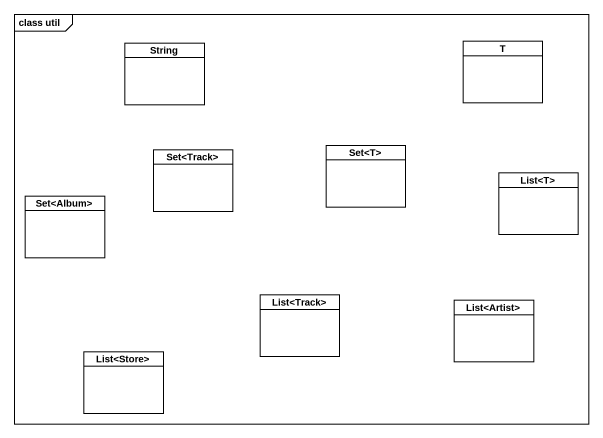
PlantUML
@startuml
mainframe class util
hide circle
hide empty members
class String
class T
class "Set<Track>" as Set_Track
class "Set<T>" as Set_T
class "Set<Album>" as Set_Album
class "List<T>" as List_T
class "List<Track>" as List_Track
class "List<Artist>" as List_Artist
class "List<Store>" as List_Store
@enduml
